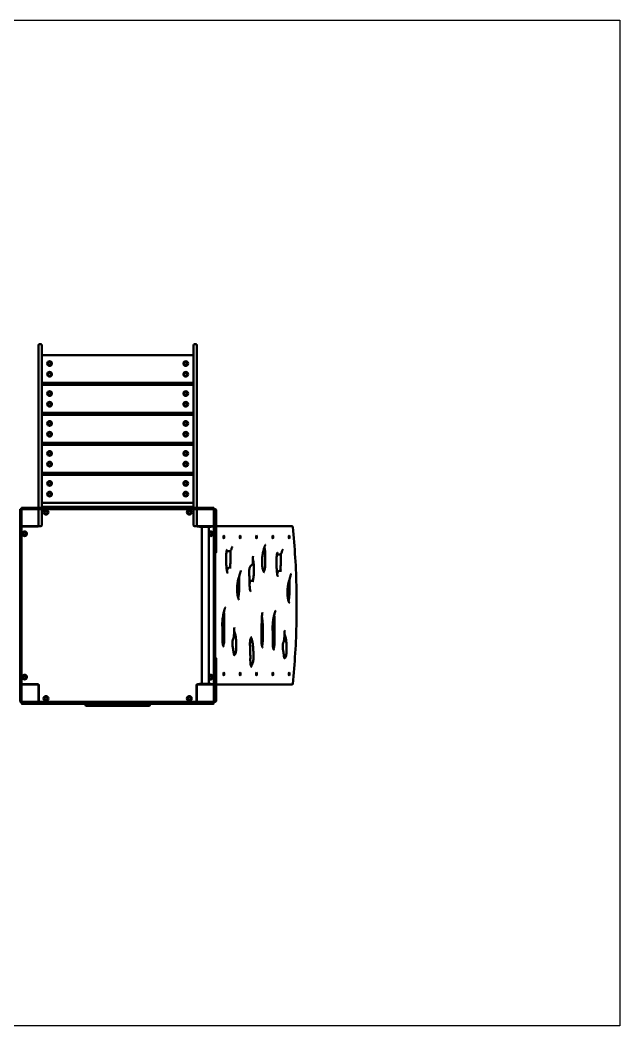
# Model space of a CAD drawing. Header units: millimetres. Extents: x 2170 to 9270, y 1860 to 6560.
# Drawn here: x 6466 to 9270, y 1860 to 6560 of the extents above; entities that cross this region are included whole.
import ezdxf

# ---------------------------------------------------------------- set-up
doc = ezdxf.new("R2010")
doc.units = ezdxf.units.MM
doc.header["$LTSCALE"] = 20
doc.layers.add('Geometrie náčrtu (ISO)', color=7, linetype='Continuous', lineweight=25)
doc.layers.add('Viditelná (ISO)', color=7, linetype='Continuous', lineweight=50)

# ---------------------------------------------------------------- blocks, each defined once
blk = doc.blocks.new('VVZ-VZ1-006-15')
at = {"layer": 'Geometrie náčrtu (ISO)'}
for p, q in [((0, 0), (7100, 0)), ((7100, 0), (7100, -4700)), ((7100, -4700), (0, -4700))]:
    blk.add_line(p, q, dxfattribs=at)
at = {"layer": 'Viditelná (ISO)'}
for p, q in [((4382.3, -1544), (4382.3, -1519)), ((4382.3, -1544), (4382.3, -2262.2)), ((4393.3, -1515), (4386.3, -1515)), ((4397.3, -1519), (4397.3, -1544)), ((4397.3, -2262.2), (4397.3, -1544)), ((5107.3, -1544), (5107.3, -1519)), ((5107.3, -1544), (5107.3, -2262.2)), ((5118.3, -1515), (5111.3, -1515)), ((5122.3, -1519), (5122.3, -1544)), ((5122.3, -2262.2), (5122.3, -1544)), ((5102.3, -1565), (4402.3, -1565)), ((4402.3, -1695), (5102.3, -1695)), ((5102.3, -1705), (4402.3, -1705)), ((4402.3, -1835), (5102.3, -1835)), ((5102.3, -1845), (4402.3, -1845)), ((4402.3, -1975), (5102.3, -1975)), ((5102.3, -1985), (4402.3, -1985)), ((4402.3, -2115), (5102.3, -2115)), ((5102.3, -2125), (4402.3, -2125)), ((4402.3, -2255), (5102.3, -2255)), ((4298.3, -2285), (4296.3, -2285)), ((4296.3, -2291.4), (4296.3, -2287)), ((4296.3, -2403), (4296.3, -2291.4)), ((4300.3, -2285), (4298.3, -2285)), ((4302.3, -2281), (4302.3, -2283)), ((4302.3, -2287), (4302.3, -2291.4)), ((4302.3, -2291.4), (4302.3, -2403)), ((4304.3, -2279), (4308.8, -2279)), ((4308.8, -2285), (4304.3, -2285)), ((4308.8, -2279), (4420.3, -2279)), ((4420.3, -2285), (4308.8, -2285)), ((4382.3, -2279), (4382.3, -2262.2)), ((4382.3, -2288), (4382.3, -2285)), ((4382.3, -2362), (4382.3, -2288)), ((4397.3, -2262.2), (4397.3, -2279)), ((4397.3, -2285), (4397.3, -2302.3)), ((4397.3, -2355), (4397.3, -2302.3)), ((4403.8, -2275), (4404.8, -2275)), ((5099.8, -2275), (4404.8, -2275)), ((4420.3, -2279), (4430.6, -2279)), ((4430.6, -2285), (4420.3, -2285)), ((4449, -2279), (4430.6, -2279)), ((4430.6, -2285), (4449, -2285)), ((4464.1, -2279), (4449, -2279)), ((4449, -2285), (4464.1, -2285)), ((4464.1, -2279), (4560, -2279)), ((4560, -2285), (4464.1, -2285)), ((4558, -2281), (4558, -2283)), ((4560, -2279), (4566.5, -2279)), ((4566.5, -2285), (4560, -2285)), ((4566.5, -2279), (4676.6, -2279)), ((4676.6, -2285), (4566.5, -2285)), ((4676.6, -2279), (4685.2, -2279)), ((4685.2, -2285), (4676.6, -2285)), ((4689, -2279), (4685.2, -2279)), ((4685.2, -2285), (4689, -2285)), ((4701.6, -2279), (4689, -2279)), ((4689, -2285), (4701.6, -2285)), ((4701.6, -2279), (4803, -2279)), ((4803, -2285), (4701.6, -2285)), ((4815.6, -2279), (4803, -2279)), ((4803, -2285), (4815.6, -2285)), ((4819.4, -2279), (4815.6, -2279)), ((4815.6, -2285), (4819.4, -2285)), ((4819.4, -2279), (4828, -2279)), ((4828, -2285), (4819.4, -2285)), ((4828, -2279), (4938.1, -2279)), ((4938.1, -2285), (4828, -2285)), ((4938.1, -2279), (4944.7, -2279)), ((4944.7, -2285), (4938.1, -2285)), ((4944.7, -2279), (5040.5, -2279)), ((5040.5, -2285), (4944.7, -2285)), ((4946.7, -2281), (4946.7, -2283)), ((5055.6, -2279), (5040.5, -2279)), ((5040.5, -2285), (5055.6, -2285)), ((5074, -2279), (5055.6, -2279)), ((5055.6, -2285), (5074, -2285)), ((5074, -2279), (5084.3, -2279)), ((5084.3, -2285), (5074, -2285)), ((5084.3, -2279), (5195.9, -2279)), ((5195.9, -2285), (5084.3, -2285)), ((5099.8, -2275), (5100.8, -2275)), ((5107.3, -2279), (5107.3, -2262.2)), ((5107.3, -2302.3), (5107.3, -2285)), ((5107.3, -2302.3), (5107.3, -2355)), ((5122.3, -2262.2), (5122.3, -2279)), ((5122.3, -2285), (5122.3, -2288)), ((5122.3, -2288), (5122.3, -2362)), ((5195.9, -2279), (5200.3, -2279)), ((5200.3, -2285), (5195.9, -2285)), ((5202.3, -2283), (5202.3, -2281)), ((5202.3, -2291.4), (5202.3, -2287)), ((5202.3, -2403), (5202.3, -2291.4)), ((5206.3, -2285), (5204.3, -2285)), ((5206.3, -2285), (5208.3, -2285)), ((5208.3, -2287), (5208.3, -2291.4)), ((5208.3, -2291.4), (5208.3, -2403)), ((5212.3, -2289), (5212.3, -2295)), ((5212.3, -2365), (5212.3, -2295)), ((4305.3, -2365), (4302.3, -2365)), ((4305.3, -2365), (4379.3, -2365)), ((4378.3, -2367), (4306.3, -2367)), ((4332.3, -2365), (4332.3, -2367)), ((4342.3, -2367), (4342.3, -2365)), ((4393.3, -2365), (4386.3, -2365)), ((4397.3, -2355), (4397.3, -2361)), ((5107.3, -2361), (5107.3, -2355)), ((5118.3, -2365), (5111.3, -2365)), ((5125.3, -2365), (5199.3, -2365)), ((5134.8, -2367), (5126.3, -2367)), ((5134.8, -2365), (5134.8, -2368)), ((5189.8, -2368), (5134.8, -2368)), ((5145.5, -3102), (5145.5, -2368)), ((5179.2, -3102), (5179.2, -2368)), ((5189.8, -2365), (5189.8, -2368)), ((5198.3, -2367), (5189.8, -2367)), ((5199.3, -2365), (5202.3, -2365)), ((5212.3, -2365), (5212.3, -2376.6)), ((5214.1, -2365), (5212.3, -2365)), ((5212.3, -2376.6), (5212.3, -2486.6)), ((5566.9, -2365), (5214.1, -2365)), ((4296.3, -2413.3), (4296.3, -2403)), ((4296.3, -2413.3), (4296.3, -2431.7)), ((4296.3, -2431.7), (4296.3, -2446.8)), ((4302.3, -2403), (4302.3, -2413.3)), ((4302.3, -2431.7), (4302.3, -2413.3)), ((4302.3, -2446.8), (4302.3, -2431.7)), ((5202.3, -2413.3), (5202.3, -2403)), ((5202.3, -2413.3), (5202.3, -2431.7)), ((5202.3, -2431.7), (5202.3, -2446.8)), ((5208.3, -2403), (5208.3, -2413.3)), ((5208.3, -2431.7), (5208.3, -2413.3)), ((5208.3, -2446.8), (5208.3, -2431.7)), ((4296.3, -2542.7), (4296.3, -2446.8)), ((4302.3, -2446.8), (4302.3, -2542.7)), ((5202.3, -2542.7), (5202.3, -2446.8)), ((5208.3, -2446.8), (5208.3, -2542.7)), ((5273.8, -2482.4), (5267, -2482.4)), ((5509, -2497), (5502.2, -2497)), ((4296.3, -2549.2), (4296.3, -2542.7)), ((4296.3, -2659.3), (4296.3, -2549.2)), ((4298.3, -2540.7), (4300.3, -2540.7)), ((4302.3, -2542.7), (4302.3, -2549.2)), ((4302.3, -2549.2), (4302.3, -2659.3)), ((5202.3, -2549.2), (5202.3, -2542.7)), ((5202.3, -2659.3), (5202.3, -2549.2)), ((5204.3, -2540.7), (5206.3, -2540.7)), ((5208.3, -2542.7), (5208.3, -2549.2)), ((5208.3, -2549.2), (5208.3, -2659.3)), ((5282.2, -2558.3), (5275.5, -2558.3)), ((5517.4, -2572.9), (5510.6, -2572.9)), ((5383.8, -2620.6), (5377, -2620.6)), ((4296.3, -2667.9), (4296.3, -2659.3)), ((4296.3, -2667.9), (4296.3, -2671.7)), ((4296.3, -2671.7), (4296.3, -2684.3)), ((4302.3, -2659.3), (4302.3, -2667.9)), ((4302.3, -2671.7), (4302.3, -2667.9)), ((4302.3, -2684.3), (4302.3, -2671.7)), ((5202.3, -2667.9), (5202.3, -2659.3)), ((5202.3, -2667.9), (5202.3, -2671.7)), ((5202.3, -2671.7), (5202.3, -2684.3)), ((5208.3, -2659.3), (5208.3, -2667.9)), ((5208.3, -2671.7), (5208.3, -2667.9)), ((5208.3, -2684.3), (5208.3, -2671.7)), ((4296.3, -2785.7), (4296.3, -2684.3)), ((4302.3, -2684.3), (4302.3, -2785.7)), ((5202.3, -2785.7), (5202.3, -2684.3)), ((5208.3, -2684.3), (5208.3, -2785.7)), ((4296.3, -2785.7), (4296.3, -2798.3)), ((4296.3, -2798.3), (4296.3, -2802.1)), ((4296.3, -2810.7), (4296.3, -2802.1)), ((4296.3, -2920.8), (4296.3, -2810.7)), ((4302.3, -2798.3), (4302.3, -2785.7)), ((4302.3, -2802.1), (4302.3, -2798.3)), ((4302.3, -2802.1), (4302.3, -2810.7)), ((4302.3, -2810.7), (4302.3, -2920.8)), ((5202.3, -2785.7), (5202.3, -2798.3)), ((5202.3, -2798.3), (5202.3, -2802.1)), ((5202.3, -2810.7), (5202.3, -2802.1)), ((5202.3, -2920.8), (5202.3, -2810.7)), ((5208.3, -2798.3), (5208.3, -2785.7)), ((5208.3, -2802.1), (5208.3, -2798.3)), ((5208.3, -2802.1), (5208.3, -2810.7)), ((5208.3, -2810.7), (5208.3, -2920.8)), ((4296.3, -2927.3), (4296.3, -2920.8)), ((4296.3, -3023.2), (4296.3, -2927.3)), ((4298.3, -2929.3), (4300.3, -2929.3)), ((4302.3, -2920.8), (4302.3, -2927.3)), ((4302.3, -2927.3), (4302.3, -3023.2)), ((5202.3, -2927.3), (5202.3, -2920.8)), ((5202.3, -3023.2), (5202.3, -2927.3)), ((5204.3, -2929.3), (5206.3, -2929.3)), ((5208.3, -2920.8), (5208.3, -2927.3)), ((5208.3, -2927.3), (5208.3, -3023.2)), ((5212.3, -2983.4), (5212.3, -3093.4)), ((4296.3, -3023.2), (4296.3, -3038.3)), ((4296.3, -3038.3), (4296.3, -3056.7)), ((4302.3, -3038.3), (4302.3, -3023.2)), ((4302.3, -3056.7), (4302.3, -3038.3)), ((5202.3, -3023.2), (5202.3, -3038.3)), ((5202.3, -3038.3), (5202.3, -3056.7)), ((5208.3, -3038.3), (5208.3, -3023.2)), ((5208.3, -3056.7), (5208.3, -3038.3)), ((4296.3, -3067), (4296.3, -3056.7)), ((4296.3, -3178.6), (4296.3, -3067)), ((4302.3, -3056.7), (4302.3, -3067)), ((4302.3, -3067), (4302.3, -3178.6)), ((5202.3, -3067), (5202.3, -3056.7)), ((5202.3, -3178.6), (5202.3, -3067)), ((5208.3, -3056.7), (5208.3, -3067)), ((5208.3, -3067), (5208.3, -3178.6)), ((5212.3, -3093.4), (5212.3, -3105)), ((4305.3, -3105), (4302.3, -3105)), ((4379.3, -3105), (4305.3, -3105)), ((4306.3, -3103), (4378.3, -3103)), ((4332.3, -3103), (4332.3, -3105)), ((4342.3, -3105), (4342.3, -3103)), ((4382.3, -3182), (4382.3, -3108)), ((4384.3, -3145), (4382.3, -3145)), ((4384.3, -3109), (4384.3, -3181)), ((5120.3, -3181), (5120.3, -3109)), ((5122.3, -3145), (5120.3, -3145)), ((5122.3, -3108), (5122.3, -3182)), ((5199.3, -3105), (5125.3, -3105)), ((5126.3, -3103), (5134.8, -3103)), ((5134.8, -3102), (5189.8, -3102)), ((5134.8, -3105), (5134.8, -3102)), ((5189.8, -3105), (5189.8, -3102)), ((5189.8, -3103), (5198.3, -3103)), ((5199.3, -3105), (5202.3, -3105)), ((5212.3, -3175), (5212.3, -3105)), ((5212.3, -3105), (5214.1, -3105)), ((5214.1, -3105), (5566.9, -3105)), ((4296.3, -3183), (4296.3, -3178.6)), ((4296.3, -3185), (4298.3, -3185)), ((4298.3, -3185), (4300.3, -3185)), ((4302.3, -3178.6), (4302.3, -3183)), ((4302.3, -3187), (4302.3, -3189)), ((4302.3, -3189), (4302.3, -3191)), ((4304.3, -3185), (4308.8, -3185)), ((4308.8, -3191), (4304.3, -3191)), ((4309.6, -3195), (4306.3, -3195)), ((4308.8, -3185), (4420.3, -3185)), ((4420.3, -3191), (4308.8, -3191)), ((4421, -3195), (4309.6, -3195)), ((4382.3, -3155), (4384.3, -3155)), ((4382.3, -3182), (4382.3, -3185)), ((4420.3, -3185), (4430.6, -3185)), ((4430.6, -3191), (4420.3, -3191)), ((4428.7, -3195), (4421, -3195)), ((4428.7, -3195), (4448.1, -3195)), ((4449, -3185), (4430.6, -3185)), ((4430.6, -3191), (4449, -3191)), ((4448.1, -3195), (4465.7, -3195)), ((4464.1, -3185), (4449, -3185)), ((4449, -3191), (4464.1, -3191)), ((4464.1, -3185), (4560, -3185)), ((4560, -3191), (4464.1, -3191)), ((4562, -3195), (4465.7, -3195)), ((4558, -3187), (4558, -3189)), ((4560, -3185), (4566.5, -3185)), ((4566.5, -3191), (4560, -3191)), ((4566.9, -3195), (4562, -3195)), ((4566.5, -3185), (4676.6, -3185)), ((4676.6, -3191), (4566.5, -3191)), ((4676.8, -3195), (4566.9, -3195)), ((4602.3, -3195), (4602.3, -3201)), ((4676.6, -3185), (4685.2, -3185)), ((4685.2, -3191), (4676.6, -3191)), ((4683.2, -3195), (4676.8, -3195)), ((4683.2, -3195), (4687.2, -3195)), ((4689, -3185), (4685.2, -3185)), ((4685.2, -3191), (4689, -3191)), ((4687.2, -3195), (4701.9, -3195)), ((4701.6, -3185), (4689, -3185)), ((4689, -3191), (4701.6, -3191)), ((4701.6, -3185), (4803, -3185)), ((4803, -3191), (4701.6, -3191)), ((4802.7, -3195), (4701.9, -3195)), ((4802.7, -3195), (4817.4, -3195)), ((4815.6, -3185), (4803, -3185)), ((4803, -3191), (4815.6, -3191)), ((4819.4, -3185), (4815.6, -3185)), ((4815.6, -3191), (4819.4, -3191)), ((4817.4, -3195), (4821.4, -3195)), ((4819.4, -3185), (4828, -3185)), ((4828, -3191), (4819.4, -3191)), ((4827.8, -3195), (4821.4, -3195)), ((4937.8, -3195), (4827.8, -3195)), ((4828, -3185), (4938.1, -3185)), ((4938.1, -3191), (4828, -3191)), ((4902.3, -3195), (4902.3, -3201)), ((4942.7, -3195), (4937.8, -3195)), ((4938.1, -3185), (4944.7, -3185)), ((4944.7, -3191), (4938.1, -3191)), ((5038.9, -3195), (4942.7, -3195)), ((4944.7, -3185), (5040.5, -3185)), ((5040.5, -3191), (4944.7, -3191)), ((4946.7, -3187), (4946.7, -3189)), ((5038.9, -3195), (5056.6, -3195)), ((5055.6, -3185), (5040.5, -3185)), ((5040.5, -3191), (5055.6, -3191)), ((5074, -3185), (5055.6, -3185)), ((5055.6, -3191), (5074, -3191)), ((5056.6, -3195), (5075.9, -3195)), ((5074, -3185), (5084.3, -3185)), ((5084.3, -3191), (5074, -3191)), ((5083.6, -3195), (5075.9, -3195)), ((5195, -3195), (5083.6, -3195)), ((5084.3, -3185), (5195.9, -3185)), ((5195.9, -3191), (5084.3, -3191)), ((5120.3, -3155), (5122.3, -3155)), ((5122.3, -3182), (5122.3, -3185)), ((5198.3, -3195), (5195, -3195)), ((5195.9, -3185), (5200.3, -3185)), ((5200.3, -3191), (5195.9, -3191)), ((5202.3, -3183), (5202.3, -3178.6)), ((5202.3, -3189), (5202.3, -3187)), ((5202.3, -3191), (5202.3, -3189)), ((5204.3, -3185), (5206.3, -3185)), ((5208.3, -3185), (5206.3, -3185)), ((5208.3, -3178.6), (5208.3, -3183)), ((5212.3, -3175), (5212.3, -3181)), ((4607.3, -3205), (4606.3, -3205)), ((4607.3, -3205), (4897.3, -3205)), ((4898.3, -3205), (4897.3, -3205))]:
    blk.add_line(p, q, dxfattribs=at)
for centre, radius in [((4434.3, -1605), 11), ((4434.3, -1605), 7), ((5070.3, -1605), 11), ((5070.3, -1605), 7), ((4434.3, -1655), 11), ((5070.3, -1655), 11), ((4434.3, -1655), 7), ((5070.3, -1655), 7), ((4434.3, -1745), 11), ((4434.3, -1745), 7), ((5070.3, -1745), 11), ((5070.3, -1745), 7), ((4434.3, -1795), 11), ((5070.3, -1795), 11), ((4434.3, -1795), 7), ((5070.3, -1795), 7), ((4434.3, -1885), 11), ((4434.3, -1885), 7), ((5070.3, -1885), 11), ((5070.3, -1885), 7), ((4434.3, -1935), 11), ((5070.3, -1935), 11), ((4434.3, -1935), 7), ((5070.3, -1935), 7), ((4434.3, -2025), 11), ((4434.3, -2025), 7), ((5070.3, -2025), 11), ((5070.3, -2025), 7), ((4434.3, -2075), 11), ((5070.3, -2075), 11), ((5070.3, -2075), 7), ((4434.3, -2075), 7), ((4434.3, -2165), 11), ((4434.3, -2165), 7), ((5070.3, -2165), 11), ((5070.3, -2165), 7), ((4434.3, -2215), 11), ((4434.3, -2215), 7), ((5070.3, -2215), 11), ((5070.3, -2215), 7), ((4417.3, -2300), 11), ((4417.3, -2300), 7), ((4417.3, -2300), 6.45), ((5087.3, -2300), 11), ((5087.3, -2300), 7), ((5087.3, -2300), 6.45), ((4317.3, -2400), 11), ((4317.3, -2400), 7), ((4317.3, -2400), 6.45), ((5187.3, -2400), 7), ((5187.3, -2400), 6.45), ((4317.3, -3070), 11), ((4317.3, -3070), 7), ((4317.3, -3070), 6.45), ((5187.3, -3070), 7), ((5187.3, -3070), 6.45), ((4417.3, -3170), 11), ((4417.3, -3170), 7), ((4417.3, -3170), 6.45), ((5087.3, -3170), 11), ((5087.3, -3170), 7), ((5087.3, -3170), 6.45)]:
    blk.add_circle(centre, radius, dxfattribs=at)
for centre, radius, start, end in [((4386.3, -1519), 4, 90, 180), ((4393.3, -1519), 4, 0, 90), ((5111.3, -1519), 4, 90, 180), ((5118.3, -1519), 4, 0, 90), ((4402.3, -1570), 5, 90, 180), ((5102.3, -1570), 5, 0, 90), ((4402.3, -1690), 5, 180, 270), ((5102.3, -1690), 5, 270, 0), ((4402.3, -1710), 5, 90, 180), ((5102.3, -1710), 5, 0, 90), ((4402.3, -1830), 5, 180, 270), ((5102.3, -1830), 5, 270, 0), ((4402.3, -1850), 5, 90, 180), ((5102.3, -1850), 5, 0, 90), ((4402.3, -1970), 5, 180, 270), ((5102.3, -1970), 5, 270, 0), ((4402.3, -1990), 5, 90, 180), ((5102.3, -1990), 5, 0, 90), ((4402.3, -2110), 5, 180, 270), ((5102.3, -2110), 5, 270, 0), ((4402.3, -2130), 5, 90, 180), ((5102.3, -2130), 5, 0, 90), ((4402.3, -2250), 5, 180, 270), ((5102.3, -2250), 5, 270, 0), ((4298.3, -2287), 2, 90, 180), ((4300.3, -2287), 2, 0, 90), ((4304.3, -2281), 2, 90, 180), ((4304.3, -2283), 2, 180, 270), ((4305.3, -2288), 3, 90, 180), ((4379.3, -2288), 3, 0, 90), ((4403.8, -2279), 4, 90, 180), ((4560, -2281), 2, 90, 180), ((4560, -2283), 2, 180, 270), ((4944.7, -2281), 2, 0, 90), ((4944.7, -2283), 2, 270, 0), ((5100.8, -2279), 4, 0, 90), ((5125.3, -2288), 3, 90, 180), ((5199.3, -2288), 3, 0, 90), ((5200.3, -2281), 2, 0, 90), ((5200.3, -2283), 2, 270, 0), ((5204.3, -2287), 2, 90, 180), ((5206.3, -2287), 2, 0, 90), ((5208.3, -2289), 4, 0, 90), ((4305.3, -2362), 3, 180, 270), ((4306.3, -2371), 4, 90, 180), ((4378.3, -2361), 6, 270, 331.045), ((4379.3, -2362), 3, 270, 0), ((4386.3, -2361), 4, 180, 270), ((4393.3, -2361), 4, 270, 0), ((5111.3, -2361), 4, 180, 270), ((5118.3, -2361), 4, 270, 0), ((5126.3, -2361), 6, 208.955, 270), ((5125.3, -2362), 3, 180, 270), ((5126.3, -2369), 4, 90, 136.5675), ((5187.3, -2400), 11, 222.1911, 137.8089), ((5198.3, -2371), 4, 0, 90), ((5199.3, -2362), 3, 270, 0), ((5566.9, -2369), 4, 5.8389, 90), ((5208.3, -2486.6), 4, 270, 0), ((4298.3, -2542.7), 2, 90, 180), ((4300.3, -2542.7), 2, 0, 90), ((5204.3, -2542.7), 2, 90, 180), ((5206.3, -2542.7), 2, 0, 90), ((4298.3, -2927.3), 2, 180, 270), ((4300.3, -2927.3), 2, 270, 0), ((5204.3, -2927.3), 2, 180, 270), ((5206.3, -2927.3), 2, 270, 0), ((5208.3, -2983.4), 4, 0, 90), ((4306.3, -3099), 4, 180, 270), ((5187.3, -3070), 11, 222.1911, 137.8089), ((5198.3, -3099), 4, 270, 0), ((5566.9, -3101), 4, 270, 354.1611), ((4305.3, -3108), 3, 90, 180), ((4378.3, -3109), 6, 0, 90), ((4379.3, -3108), 3, 0, 90), ((5126.3, -3109), 6, 90, 180), ((5125.3, -3108), 3, 90, 180), ((5126.3, -3101), 4, 223.4325, 270), ((5199.3, -3108), 3, 0, 90), ((4298.3, -3183), 2, 180, 270), ((4300.3, -3183), 2, 270, 0), ((4305.3, -3182), 3, 180, 270), ((4304.3, -3187), 2, 90, 180), ((4304.3, -3189), 2, 180, 270), ((4306.3, -3191), 4, 180, 270), ((4379.3, -3182), 3, 270, 0), ((4388.3, -3181), 4, 180, 270), ((4560, -3187), 2, 90, 180), ((4560, -3189), 2, 180, 270), ((4562, -3191), 4, 180, 270), ((4942.7, -3191), 4, 270, 0), ((4944.7, -3187), 2, 0, 90), ((4944.7, -3189), 2, 270, 0), ((5116.3, -3181), 4, 270, 0), ((5125.3, -3182), 3, 180, 270), ((5198.3, -3191), 4, 270, 0), ((5199.3, -3182), 3, 270, 0), ((5200.3, -3187), 2, 0, 90), ((5200.3, -3189), 2, 270, 0), ((5204.3, -3183), 2, 180, 270), ((5206.3, -3183), 2, 270, 0), ((5208.3, -3181), 4, 270, 0), ((4606.3, -3201), 4, 180, 270), ((4898.3, -3201), 4, 270, 0)]:
    blk.add_arc(centre, radius, start, end, dxfattribs=at)
for centre in [(5248.5, -2415), (5324.9, -2415), (5401.2, -2415), (5477.6, -2415), (5553.9, -2415), (5248.5, -3055), (5324.9, -3055), (5401.2, -3055), (5477.6, -3055), (5553.9, -3055)]:
    blk.add_ellipse(centre, major_axis=(0, 7), ratio=0.258819, dxfattribs=at)
for points, knots in [([(5570.9, -3101.4), (5575.6, -3054.9), (5579.5, -3007), (5585.3, -2909.4), (5587.2, -2859.8), (5589.2, -2760.1), (5589.2, -2709.9), (5587.2, -2610.2), (5585.3, -2560.6), (5579.5, -2463), (5575.6, -2415.1), (5570.9, -2368.6)], [1.1945092, 1.1945092, 1.1945092, 1.1945092, 1.3450241, 1.3450241, 1.4955389, 1.4955389, 1.6460537, 1.6460537, 1.7965686, 1.7965686, 1.9470834, 1.9470834, 1.9470834, 1.9470834]), ([(5266, -2584.9), (5266, -2584.9), (5265.9, -2584.8), (5265.6, -2584.3), (5265.4, -2583.9), (5264.8, -2582.5), (5264.5, -2581.4), (5263.7, -2578.4), (5263.3, -2576.3), (5262.6, -2572.1), (5262.3, -2570.1), (5261.7, -2565.1), (5261.3, -2562), (5260.7, -2554.2), (5260.4, -2549.5), (5259.9, -2539.9), (5259.7, -2535), (5259.5, -2525.3), (5259.4, -2520.4), (5259.5, -2510.6), (5259.5, -2505.8), (5259.8, -2498.8), (5259.9, -2496.6), (5260.3, -2491.3), (5260.6, -2488.2), (5261.1, -2483.6), (5261.4, -2482), (5261.8, -2479.6), (5262, -2478.6), (5262.6, -2476.5), (5262.9, -2475.4), (5263.5, -2474.3), (5263.7, -2474), (5263.7, -2474), (5263.7, -2474), (5263.7, -2474)], [-0.3020287, -0.3020287, -0.3020287, -0.3020287, -0.2957204, -0.2957204, -0.2866488, -0.2866488, -0.2740811, -0.2740811, -0.2554104, -0.2554104, -0.2398015, -0.2398015, -0.2174396, -0.2174396, -0.1847488, -0.1847488, -0.152058, -0.152058, -0.1193672, -0.1193672, -0.0866764, -0.0866764, -0.0718638, -0.0718638, -0.0496539, -0.0496539, -0.036944, -0.036944, -0.0281188, -0.0281188, -0.0143552, -0.0143552, -0.0046743, -0.0046743, -0.0034118, -0.0034118, -0.0034118, -0.0034118]), ([(5267, -2482.4), (5265.6, -2482.4), (5264.4, -2482), (5262.7, -2481.1), (5262.2, -2480.8), (5261.7, -2480.4)], [70.31694, 70.31694, 70.31694, 70.31694, 70.939779, 70.939779, 71.320209, 71.320209, 71.320209, 71.320209]), ([(5273.8, -2482.4), (5275.2, -2482.4), (5276.7, -2481.9), (5279.2, -2480.2), (5280.3, -2479), (5282.3, -2475.9), (5283.2, -2473.9), (5284.8, -2469.7), (5285.6, -2467.5), (5286.7, -2464.3), (5287.1, -2463.3), (5287.8, -2461.5), (5288.2, -2460.6), (5288.5, -2460.1), (5288.6, -2460), (5288.6, -2460), (5288.6, -2460), (5288.6, -2460)], [-0.8905427, -0.8905427, -0.8905427, -0.8905427, -0.8747919, -0.8747919, -0.8554713, -0.8554713, -0.8312744, -0.8312744, -0.8070776, -0.8070776, -0.7949791, -0.7949791, -0.7828807, -0.7828807, -0.7795773, -0.7795773, -0.7785869, -0.7785869, -0.7785869, -0.7785869]), ([(5276.3, -2558.3), (5276.4, -2558), (5276.5, -2557.7), (5276.9, -2556.6), (5277.1, -2555.8), (5277.5, -2553.6), (5277.8, -2552.2), (5278.3, -2548.1), (5278.6, -2545.2), (5279, -2539), (5279.2, -2535.6), (5279.5, -2528), (5279.6, -2523.9), (5279.8, -2511.4), (5279.9, -2503), (5279.7, -2490.4), (5279.7, -2486.2), (5279.5, -2481.3), (5279.5, -2480.6), (5279.5, -2479.8)], [55.532334, 55.532334, 55.532334, 55.532334, 55.785622, 55.785622, 56.121934, 56.121934, 56.592417, 56.592417, 57.396931, 57.396931, 58.315716, 58.315716, 59.423112, 59.423112, 61.637905, 61.637905, 62.745301, 62.745301, 62.949974, 62.949974, 62.949974, 62.949974]), ([(5438.3, -2580.5), (5438.1, -2580.5), (5437.9, -2580.5), (5437.2, -2580.1), (5436.6, -2579.6), (5435.4, -2578), (5434.8, -2577.2), (5433.8, -2575.2), (5433.2, -2574), (5432.2, -2571.2), (5431.7, -2569.6), (5430.7, -2566.2), (5430.3, -2564.3), (5429.4, -2560.3), (5429.1, -2558.1), (5428.4, -2553.6), (5428.1, -2551.3), (5427.6, -2546.4), (5427.5, -2543.9), (5427.2, -2538.8), (5427.1, -2536.3), (5427, -2531.1), (5427.1, -2528.5), (5427.2, -2523.1), (5427.3, -2520.4), (5427.7, -2514.8), (5428, -2511.9), (5428.7, -2505.9), (5429.1, -2502.7), (5430.2, -2495.7), (5430.9, -2492), (5432.7, -2483.2), (5433.9, -2478.3), (5436.4, -2468.9), (5437.8, -2464.4), (5439.6, -2458.9), (5440, -2457.6), (5441.1, -2455), (5441.7, -2453.7), (5442.4, -2452.5), (5442.6, -2452.2), (5442.8, -2452), (5442.9, -2451.9), (5442.9, -2451.9)], [-0.4261691, -0.4261691, -0.4261691, -0.4261691, -0.4004558, -0.4004558, -0.3706949, -0.3706949, -0.3502279, -0.3502279, -0.3303353, -0.3303353, -0.3103918, -0.3103918, -0.2903459, -0.2903459, -0.2702653, -0.2702653, -0.2502541, -0.2502541, -0.2303964, -0.2303964, -0.2106263, -0.2106263, -0.1905937, -0.1905937, -0.1695618, -0.1695618, -0.1463523, -0.1463523, -0.1190499, -0.1190499, -0.0840547, -0.0840547, -0.0328742, -0.0328742, 0.0185523, 0.0185523, 0.0359384, 0.0359384, 0.0580014, 0.0580014, 0.0675019, 0.0675019, 0.073578, 0.073578, 0.073578, 0.073578]), ([(5435.2, -2577.8), (5435.7, -2577.1), (5436.3, -2576.3), (5437.5, -2574.1), (5438.1, -2572.8), (5439, -2570.1), (5439.4, -2569), (5440.1, -2565.8), (5440.5, -2563.7), (5441, -2559), (5441.2, -2556.5), (5441.7, -2547.7), (5441.9, -2541.3), (5442.3, -2528.6), (5442.5, -2522.2), (5442.6, -2512.5), (5442.6, -2509.3), (5442.5, -2501.1), (5442.3, -2496.1), (5441.8, -2487.6), (5441.5, -2484.1), (5440.8, -2477.6), (5440.4, -2474.7), (5439.5, -2469.2), (5439, -2466.6), (5438.4, -2463.9), (5438.3, -2463.5), (5438.2, -2463.1)], [61.760591, 61.760591, 61.760591, 61.760591, 62.693696, 62.693696, 63.777746, 63.777746, 64.439349, 64.439349, 65.383158, 65.383158, 66.308017, 66.308017, 68.523923, 68.523923, 70.75726, 70.75726, 71.873929, 71.873929, 73.63513, 73.63513, 74.926837, 74.926837, 76.099324, 76.099324, 77.224484, 77.224484, 77.409849, 77.409849, 77.409849, 77.409849]), ([(5501.2, -2599.5), (5501.2, -2599.5), (5501.1, -2599.4), (5500.8, -2598.9), (5500.6, -2598.5), (5500, -2597.1), (5499.7, -2596.1), (5498.9, -2593.1), (5498.4, -2590.9), (5497.7, -2586.8), (5497.5, -2584.7), (5496.8, -2579.7), (5496.5, -2576.6), (5495.8, -2568.8), (5495.5, -2564.1), (5495, -2554.5), (5494.9, -2549.7), (5494.6, -2539.9), (5494.6, -2535), (5494.6, -2525.3), (5494.7, -2520.4), (5495, -2513.4), (5495.1, -2511.2), (5495.5, -2505.9), (5495.7, -2502.8), (5496.3, -2498.2), (5496.5, -2496.6), (5497, -2494.2), (5497.2, -2493.2), (5497.7, -2491.1), (5498.1, -2490), (5498.7, -2488.9), (5498.8, -2488.7), (5498.9, -2488.6), (5498.9, -2488.6), (5498.9, -2488.6)], [-0.3020287, -0.3020287, -0.3020287, -0.3020287, -0.2957204, -0.2957204, -0.2866488, -0.2866488, -0.2740811, -0.2740811, -0.2554104, -0.2554104, -0.2398015, -0.2398015, -0.2174396, -0.2174396, -0.1847488, -0.1847488, -0.152058, -0.152058, -0.1193672, -0.1193672, -0.0866764, -0.0866764, -0.0718638, -0.0718638, -0.0496539, -0.0496539, -0.036944, -0.036944, -0.0281188, -0.0281188, -0.0143552, -0.0143552, -0.0046743, -0.0046743, -0.0034118, -0.0034118, -0.0034118, -0.0034118]), ([(5509, -2497), (5510.4, -2497), (5511.8, -2496.5), (5514.4, -2494.8), (5515.4, -2493.6), (5517.4, -2490.5), (5518.3, -2488.5), (5520, -2484.3), (5520.8, -2482.1), (5521.9, -2478.9), (5522.3, -2477.9), (5523, -2476.1), (5523.4, -2475.3), (5523.7, -2474.7), (5523.7, -2474.7), (5523.8, -2474.6), (5523.8, -2474.6), (5523.8, -2474.6)], [-0.8905427, -0.8905427, -0.8905427, -0.8905427, -0.8747919, -0.8747919, -0.8554713, -0.8554713, -0.8312744, -0.8312744, -0.8070776, -0.8070776, -0.7949791, -0.7949791, -0.7828807, -0.7828807, -0.7795773, -0.7795773, -0.7785869, -0.7785869, -0.7785869, -0.7785869]), ([(5373.6, -2670.5), (5373.6, -2670.5), (5373.5, -2670.4), (5373.4, -2670.2), (5373.3, -2670), (5373, -2669.3), (5372.8, -2668.7), (5372.2, -2666.7), (5371.9, -2665.2), (5371, -2660.7), (5370.5, -2657.3), (5369.6, -2650.4), (5369.3, -2646.9), (5368.6, -2639.2), (5368.4, -2635), (5368.1, -2627.1), (5368.1, -2623.5), (5368.1, -2616), (5368.3, -2612.1), (5368.3, -2605.7), (5368.3, -2603.3), (5367.9, -2595.9), (5367.6, -2591.1), (5367.2, -2582.9), (5367.1, -2579.5), (5367.2, -2574.8), (5367.3, -2573.3), (5367.5, -2569.7), (5367.8, -2567.5), (5368.4, -2563.7), (5368.8, -2562.1), (5369.7, -2559), (5370.3, -2557.6), (5371.3, -2555.5), (5371.8, -2554.7), (5373.3, -2552.5), (5374.3, -2551.5), (5376.4, -2549.5), (5377.4, -2548.6), (5379.3, -2546.7), (5380.2, -2545.9), (5381.8, -2543.8), (5382.5, -2542.7), (5383.4, -2540.6), (5383.7, -2539.9), (5384.2, -2538.2), (5384.4, -2537), (5384.6, -2534.9), (5384.7, -2533.9), (5384.7, -2531.6), (5384.7, -2530.3), (5384.5, -2525.1), (5384.2, -2521.5), (5384.1, -2516.5), (5384.1, -2515.2), (5384.2, -2512.3), (5384.3, -2510.9), (5384.6, -2508.7), (5384.8, -2507.8), (5385.1, -2506.5), (5385.2, -2506), (5385.6, -2505.2), (5385.7, -2505), (5385.8, -2504.8), (5385.8, -2504.8), (5385.8, -2504.8)], [-0.1585818, -0.1585818, -0.1585818, -0.1585818, -0.1560086, -0.1560086, -0.1514921, -0.1514921, -0.1443406, -0.1443406, -0.1320218, -0.1320218, -0.1086649, -0.1086649, -0.0864081, -0.0864081, -0.0606827, -0.0606827, -0.0390419, -0.0390419, -0.0159795, -0.0159795, -0.0024235, -0.0024235, 0.0271811, 0.0271811, 0.0473935, 0.0473935, 0.0562389, 0.0562389, 0.0708626, 0.0708626, 0.0845748, 0.0845748, 0.1017113, 0.1017113, 0.1166327, 0.1166327, 0.1456786, 0.1456786, 0.1691391, 0.1691391, 0.1862192, 0.1862192, 0.1995693, 0.1995693, 0.2048285, 0.2048285, 0.2112065, 0.2112065, 0.2159836, 0.2159836, 0.2235606, 0.2235606, 0.2458439, 0.2458439, 0.2542058, 0.2542058, 0.2638492, 0.2638492, 0.2706928, 0.2706928, 0.2771207, 0.2771207, 0.2838651, 0.2838651, 0.2872572, 0.2872572, 0.2872572, 0.2872572]), ([(5382.5, -2620.6), (5382.5, -2620.6), (5382.5, -2620.6), (5383, -2619.6), (5383.5, -2618.3), (5384.8, -2614.5), (5385.4, -2611.9), (5386.4, -2606.9), (5386.8, -2604.7), (5387.6, -2599.7), (5387.9, -2596.9), (5388.6, -2590.6), (5388.8, -2587.1), (5389.3, -2579.8), (5389.4, -2575.9), (5389.6, -2568.2), (5389.6, -2564.3), (5389.4, -2556.8), (5389.2, -2553.1), (5388.7, -2546.2), (5388.4, -2542.9), (5387.7, -2536.7), (5387.3, -2533.8), (5386.4, -2528.4), (5385.9, -2525.8), (5385, -2521.7), (5384.6, -2520.1), (5384.1, -2518.6)], [41.001941, 41.001941, 41.001941, 41.001941, 41.011998, 41.011998, 41.537848, 41.537848, 42.245315, 42.245315, 42.744232, 42.744232, 43.338437, 43.338437, 44.017937, 44.017937, 44.745943, 44.745943, 45.473201, 45.473201, 46.166181, 46.166181, 46.817602, 46.817602, 47.438876, 47.438876, 48.050054, 48.050054, 48.484911, 48.484911, 48.484911, 48.484911]), ([(5502.2, -2497), (5500.8, -2497), (5499.5, -2496.6), (5497.9, -2495.7), (5497.3, -2495.4), (5496.8, -2495)], [70.31694, 70.31694, 70.31694, 70.31694, 70.939779, 70.939779, 71.320209, 71.320209, 71.320209, 71.320209]), ([(5511.4, -2572.9), (5511.6, -2572.7), (5511.7, -2572.3), (5512.1, -2571.2), (5512.3, -2570.4), (5512.7, -2568.3), (5512.9, -2566.8), (5513.5, -2562.7), (5513.7, -2559.8), (5514.2, -2553.6), (5514.3, -2550.2), (5514.6, -2542.7), (5514.8, -2538.5), (5515, -2526), (5515, -2517.6), (5514.9, -2505), (5514.8, -2500.9), (5514.7, -2495.9), (5514.7, -2495.2), (5514.6, -2494.4)], [55.532334, 55.532334, 55.532334, 55.532334, 55.785622, 55.785622, 56.121934, 56.121934, 56.592417, 56.592417, 57.396931, 57.396931, 58.315716, 58.315716, 59.423112, 59.423112, 61.637905, 61.637905, 62.745301, 62.745301, 62.949974, 62.949974, 62.949974, 62.949974]), ([(5262.7, -2572.9), (5263.5, -2571.2), (5264.2, -2569.4), (5265.6, -2566.5), (5266.3, -2565.3), (5267.6, -2563), (5268.4, -2561.9), (5270.1, -2560.2), (5271.1, -2559.4), (5273.4, -2558.4), (5274.6, -2558.3), (5275.5, -2558.3)], [50.704274, 50.704274, 50.704274, 50.704274, 51.58664, 51.58664, 52.23429, 52.23429, 52.88194, 52.88194, 53.445716, 53.445716, 54.009492, 54.009492, 54.009492, 54.009492]), ([(5283.5, -2558.3), (5283.5, -2558.3), (5283.4, -2558.3), (5283.3, -2558.3), (5283.3, -2558.3), (5283.1, -2558.3), (5283, -2558.3), (5282.8, -2558.3), (5282.7, -2558.3), (5282.5, -2558.3), (5282.4, -2558.3), (5282.2, -2558.3)], [-0.48992482, -0.48992482, -0.48992482, -0.48992482, -0.48769295, -0.48769295, -0.48546108, -0.48546108, -0.48322921, -0.48322921, -0.48099734, -0.48099734, -0.47876546, -0.47876546, -0.47876546, -0.47876546]), ([(5320.1, -2709), (5320.1, -2709), (5320.1, -2709), (5320.1, -2709), (5319.7, -2708.7), (5318.9, -2707.4), (5318.2, -2706.2), (5317.2, -2703.7), (5316.7, -2702.4), (5315.7, -2699.3), (5315.2, -2697.5), (5314.2, -2693.3), (5313.7, -2690.8), (5312.8, -2685.6), (5312.3, -2682.8), (5311.6, -2677.1), (5311.4, -2674.2), (5311, -2668.6), (5310.8, -2665.9), (5310.7, -2660.7), (5310.6, -2658.2), (5310.7, -2653.3), (5310.8, -2650.9), (5311, -2646.2), (5311.2, -2643.8), (5311.7, -2639), (5312, -2636.5), (5312.7, -2631.3), (5313.2, -2628.5), (5314.4, -2622.2), (5315.2, -2618.7), (5318.4, -2605.5), (5321.1, -2596.1), (5324.2, -2584.9), (5324.7, -2583), (5325.6, -2579.9), (5326.1, -2578.7), (5327.1, -2575.8), (5327.7, -2574.3), (5328.4, -2573), (5328.6, -2572.7), (5328.8, -2572.5), (5328.8, -2572.4), (5328.8, -2572.4)], [-0.3714421, -0.3714421, -0.3714421, -0.3714421, -0.3690924, -0.3690924, -0.3515323, -0.3515323, -0.3269986, -0.3269986, -0.308567, -0.308567, -0.2862959, -0.2862959, -0.2609661, -0.2609661, -0.2347319, -0.2347319, -0.2100982, -0.2100982, -0.1879942, -0.1879942, -0.167794, -0.167794, -0.1483923, -0.1483923, -0.1285578, -0.1285578, -0.106734, -0.106734, -0.0803107, -0.0803107, -0.0429716, -0.0429716, 0.0652144, 0.0652144, 0.0874376, 0.0874376, 0.1041051, 0.1041051, 0.1278579, 0.1278579, 0.1366565, 0.1366565, 0.1414483, 0.1414483, 0.1414483, 0.1414483]), ([(5497.9, -2587.5), (5498.6, -2585.8), (5499.4, -2584), (5500.8, -2581.1), (5501.4, -2579.9), (5502.8, -2577.6), (5503.5, -2576.6), (5505.3, -2574.8), (5506.3, -2574), (5508.6, -2573.1), (5509.8, -2572.9), (5510.6, -2572.9)], [50.704274, 50.704274, 50.704274, 50.704274, 51.58664, 51.58664, 52.23429, 52.23429, 52.88194, 52.88194, 53.445716, 53.445716, 54.009492, 54.009492, 54.009492, 54.009492]), ([(5518.7, -2573), (5518.7, -2573), (5518.6, -2573), (5518.5, -2573), (5518.4, -2573), (5518.3, -2572.9), (5518.2, -2572.9), (5518, -2572.9), (5517.9, -2572.9), (5517.7, -2572.9), (5517.5, -2572.9), (5517.4, -2572.9)], [-0.48992482, -0.48992482, -0.48992482, -0.48992482, -0.48769295, -0.48769295, -0.48546108, -0.48546108, -0.48322921, -0.48322921, -0.48099734, -0.48099734, -0.47876546, -0.47876546, -0.47876546, -0.47876546]), ([(5315.8, -2699.5), (5315.8, -2699.3), (5315.9, -2699.1), (5316.3, -2697.1), (5316.7, -2695.2), (5317.6, -2690.7), (5318, -2688), (5318.7, -2682.1), (5319.1, -2678.8), (5319.7, -2671.8), (5319.9, -2668.3), (5320.2, -2661.4), (5320.2, -2658.2), (5320.2, -2646.4), (5320, -2637.7), (5320.2, -2623.2), (5320.3, -2617.5), (5320.5, -2607.1), (5320.5, -2602.6), (5320.5, -2598)], [41.839266, 41.839266, 41.839266, 41.839266, 41.90671, 41.90671, 42.529137, 42.529137, 43.290073, 43.290073, 44.182911, 44.182911, 45.102326, 45.102326, 45.903678, 45.903678, 48.009946, 48.009946, 49.432395, 49.432395, 50.550145, 50.550145, 50.550145, 50.550145]), ([(5368.5, -2637.1), (5368.7, -2636.3), (5368.8, -2635.5), (5369.3, -2632.6), (5369.7, -2630.6), (5370.5, -2627.3), (5370.9, -2625.9), (5371.8, -2623.8), (5372.3, -2623), (5373.7, -2621.6), (5374.6, -2621.1), (5376.1, -2620.7), (5376.6, -2620.6), (5377, -2620.6)], [37.411469, 37.411469, 37.411469, 37.411469, 37.587429, 37.587429, 38.030806, 38.030806, 38.356614, 38.356614, 38.561744, 38.561744, 38.737597, 38.737597, 38.84152, 38.84152, 38.84152, 38.84152]), ([(5388.5, -2622), (5388.5, -2622), (5388.5, -2622), (5388.4, -2622), (5388.3, -2622), (5387.9, -2621.8), (5387.7, -2621.7), (5387, -2621.4), (5386.6, -2621.2), (5385.5, -2620.8), (5384.8, -2620.6), (5383.8, -2620.6)], [-0.34012741, -0.34012741, -0.34012741, -0.34012741, -0.33684367, -0.33684367, -0.3297403, -0.3297403, -0.32263692, -0.32263692, -0.31553355, -0.31553355, -0.30843018, -0.30843018, -0.30843018, -0.30843018]), ([(5555.3, -2723.7), (5555.3, -2723.7), (5555.3, -2723.7), (5555.2, -2723.6), (5554.9, -2723.3), (5554, -2722), (5553.4, -2720.8), (5552.3, -2718.3), (5551.9, -2717), (5550.9, -2714), (5550.4, -2712.1), (5549.4, -2707.9), (5548.9, -2705.4), (5547.9, -2700.2), (5547.5, -2697.4), (5546.8, -2691.7), (5546.5, -2688.8), (5546.1, -2683.2), (5546, -2680.5), (5545.8, -2675.3), (5545.8, -2672.8), (5545.9, -2667.9), (5546, -2665.5), (5546.2, -2660.8), (5546.4, -2658.4), (5546.9, -2653.6), (5547.2, -2651.1), (5547.9, -2645.9), (5548.4, -2643.2), (5549.6, -2636.8), (5550.4, -2633.3), (5553.6, -2620.1), (5556.2, -2610.7), (5559.3, -2599.5), (5559.9, -2597.7), (5560.8, -2594.6), (5561.2, -2593.3), (5562.2, -2590.4), (5562.9, -2589), (5563.6, -2587.6), (5563.8, -2587.4), (5563.9, -2587.1), (5564, -2587.1), (5564, -2587.1)], [-0.3714421, -0.3714421, -0.3714421, -0.3714421, -0.3690924, -0.3690924, -0.3515323, -0.3515323, -0.3269986, -0.3269986, -0.308567, -0.308567, -0.2862959, -0.2862959, -0.2609661, -0.2609661, -0.2347319, -0.2347319, -0.2100982, -0.2100982, -0.1879942, -0.1879942, -0.167794, -0.167794, -0.1483923, -0.1483923, -0.1285578, -0.1285578, -0.106734, -0.106734, -0.0803107, -0.0803107, -0.0429716, -0.0429716, 0.0652144, 0.0652144, 0.0874376, 0.0874376, 0.1041051, 0.1041051, 0.1278579, 0.1278579, 0.1366565, 0.1366565, 0.1414483, 0.1414483, 0.1414483, 0.1414483]), ([(5551, -2714.1), (5551, -2713.9), (5551.1, -2713.7), (5551.5, -2711.7), (5551.9, -2709.8), (5552.7, -2705.3), (5553.1, -2702.7), (5553.9, -2696.7), (5554.3, -2693.4), (5554.8, -2686.5), (5555.1, -2682.9), (5555.3, -2676), (5555.4, -2672.8), (5555.4, -2661.1), (5555.2, -2652.3), (5555.4, -2637.9), (5555.5, -2632.1), (5555.7, -2621.7), (5555.7, -2617.2), (5555.7, -2612.7)], [41.839266, 41.839266, 41.839266, 41.839266, 41.90671, 41.90671, 42.529137, 42.529137, 43.290073, 43.290073, 44.182911, 44.182911, 45.102326, 45.102326, 45.903678, 45.903678, 48.009946, 48.009946, 49.432395, 49.432395, 50.550145, 50.550145, 50.550145, 50.550145]), ([(5248.4, -2928), (5248.3, -2928), (5248.2, -2928.1), (5247.5, -2927.5), (5247.2, -2927.1), (5246.5, -2926.1), (5246.2, -2925.5), (5245.3, -2923.6), (5244.8, -2921.9), (5243.8, -2918.1), (5243.5, -2916), (5242.8, -2911.1), (5242.6, -2908.3), (5242.3, -2903.3), (5242.3, -2901.2), (5242.2, -2895.8), (5242.2, -2892.6), (5242.3, -2881.6), (5242.5, -2873.8), (5242.5, -2862.9), (5242.5, -2859.9), (5242.3, -2851.6), (5242.1, -2846.5), (5241.7, -2837.3), (5241.5, -2833.3), (5241.4, -2825.6), (5241.4, -2821.9), (5241.7, -2815), (5241.8, -2811.9), (5242.3, -2805.3), (5242.6, -2801.8), (5243.5, -2794), (5244.1, -2789.7), (5245.6, -2780.2), (5246.6, -2774.9), (5248.3, -2767.3), (5248.9, -2764.6), (5250.1, -2759.8), (5250.7, -2757.7), (5251.8, -2754), (5252.3, -2752.5), (5253.5, -2749), (5254.3, -2747.1), (5255.3, -2745.2), (5255.6, -2744.8), (5256, -2744.4), (5256.1, -2744.3), (5256.1, -2744.3), (5256.1, -2744.3), (5256.1, -2744.3)], [-0.3198367, -0.3198367, -0.3198367, -0.3198367, -0.2941478, -0.2941478, -0.2786569, -0.2786569, -0.2678539, -0.2678539, -0.2490679, -0.2490679, -0.2322066, -0.2322066, -0.2133423, -0.2133423, -0.1996854, -0.1996854, -0.1793562, -0.1793562, -0.1306412, -0.1306412, -0.1116043, -0.1116043, -0.0793137, -0.0793137, -0.0536248, -0.0536248, -0.0302036, -0.0302036, -0.0099624, -0.0099624, 0.013462, 0.013462, 0.0439693, 0.0439693, 0.0845994, 0.0845994, 0.1072801, 0.1072801, 0.1275034, 0.1275034, 0.143428, 0.143428, 0.166721, 0.166721, 0.1771867, 0.1771867, 0.1827917, 0.1827917, 0.1831986, 0.1831986, 0.1831986, 0.1831986]), ([(5245.5, -2924), (5245.7, -2923.8), (5245.8, -2923.5), (5246.4, -2922.4), (5246.8, -2921.3), (5247.6, -2919), (5247.9, -2917.9), (5248.7, -2914.6), (5249.1, -2912.2), (5249.8, -2906.9), (5250, -2904), (5250.4, -2896.7), (5250.4, -2892.2), (5250.4, -2880.8), (5250.2, -2873.8), (5249.8, -2851.2), (5249.7, -2835.7), (5249.7, -2812.3), (5249.7, -2804.5), (5249.7, -2789), (5249.7, -2781.2), (5249.4, -2770.2), (5249.3, -2766.8), (5249.2, -2763.5)], [38.095283, 38.095283, 38.095283, 38.095283, 38.275463, 38.275463, 38.886463, 38.886463, 39.366255, 39.366255, 40.188186, 40.188186, 40.995993, 40.995993, 42.199413, 42.199413, 44.045508, 44.045508, 48.163635, 48.163635, 50.222698, 50.222698, 52.281761, 52.281761, 53.177308, 53.177308, 53.177308, 53.177308]), ([(5430.9, -2932.3), (5430.9, -2932.3), (5430.8, -2932.2), (5430.5, -2932), (5430.2, -2931.7), (5429.7, -2930.9), (5429.4, -2930.4), (5428.7, -2929.2), (5428.4, -2928.5), (5427.5, -2926), (5427, -2924), (5426, -2919.2), (5425.6, -2916.5), (5425.1, -2911.9), (5425, -2910), (5424.7, -2905.7), (5424.6, -2903.2), (5424.4, -2896.9), (5424.3, -2893.1), (5424.3, -2882.4), (5424.4, -2875.5), (5424.8, -2854.9), (5425, -2841.2), (5425.4, -2820.7), (5425.6, -2813.8), (5425.8, -2803.6), (5425.9, -2800.2), (5426.2, -2793.4), (5426.4, -2790.1), (5426.7, -2784.8), (5426.9, -2782.9), (5427.2, -2778.7), (5427.5, -2776.4), (5428, -2773.3), (5428.2, -2772.3), (5428.5, -2770.8), (5428.7, -2770.2), (5429.1, -2768.9), (5429.3, -2768.3), (5429.6, -2767.8), (5429.6, -2767.7), (5429.6, -2767.7)], [-0.0519283, -0.0519283, -0.0519283, -0.0519283, -0.0402586, -0.0402586, -0.0277914, -0.0277914, -0.0157394, -0.0157394, -0.0039895, -0.0039895, 0.0185705, 0.0185705, 0.0409272, 0.0409272, 0.0549205, 0.0549205, 0.0729935, 0.0729935, 0.1002821, 0.1002821, 0.1486247, 0.1486247, 0.2453098, 0.2453098, 0.2936524, 0.2936524, 0.3178237, 0.3178237, 0.341995, 0.341995, 0.3563172, 0.3563172, 0.3741432, 0.3741432, 0.3834741, 0.3834741, 0.3900789, 0.3900789, 0.4004554, 0.4004554, 0.4057954, 0.4057954, 0.4057954, 0.4057954]), ([(5483.6, -2942.6), (5483.5, -2942.6), (5483.4, -2942.7), (5482.7, -2942.1), (5482.4, -2941.7), (5481.7, -2940.7), (5481.3, -2940.1), (5480.5, -2938.2), (5479.9, -2936.5), (5479, -2932.7), (5478.6, -2930.6), (5478, -2925.7), (5477.8, -2922.9), (5477.5, -2917.9), (5477.5, -2915.8), (5477.4, -2910.5), (5477.4, -2907.2), (5477.5, -2896.2), (5477.7, -2888.5), (5477.7, -2877.6), (5477.7, -2874.5), (5477.5, -2866.2), (5477.2, -2861.1), (5476.8, -2852), (5476.7, -2847.9), (5476.6, -2840.2), (5476.6, -2836.5), (5476.8, -2829.7), (5477, -2826.5), (5477.5, -2819.9), (5477.8, -2816.4), (5478.7, -2808.6), (5479.3, -2804.4), (5480.8, -2794.8), (5481.8, -2789.6), (5483.4, -2781.9), (5484.1, -2779.2), (5485.3, -2774.4), (5485.9, -2772.3), (5487, -2768.6), (5487.5, -2767.1), (5488.7, -2763.6), (5489.5, -2761.7), (5490.5, -2759.9), (5490.8, -2759.4), (5491.1, -2759), (5491.2, -2758.9), (5491.2, -2758.9), (5491.2, -2758.9), (5491.2, -2758.9)], [-0.3198367, -0.3198367, -0.3198367, -0.3198367, -0.2941478, -0.2941478, -0.2786569, -0.2786569, -0.2678539, -0.2678539, -0.2490679, -0.2490679, -0.2322066, -0.2322066, -0.2133423, -0.2133423, -0.1996854, -0.1996854, -0.1793562, -0.1793562, -0.1306412, -0.1306412, -0.1116043, -0.1116043, -0.0793137, -0.0793137, -0.0536248, -0.0536248, -0.0302036, -0.0302036, -0.0099624, -0.0099624, 0.013462, 0.013462, 0.0439693, 0.0439693, 0.0845994, 0.0845994, 0.1072801, 0.1072801, 0.1275034, 0.1275034, 0.143428, 0.143428, 0.166721, 0.166721, 0.1771867, 0.1771867, 0.1827917, 0.1827917, 0.1831986, 0.1831986, 0.1831986, 0.1831986]), ([(5427.3, -2925), (5427.3, -2924.8), (5427.4, -2924.5), (5427.8, -2923.2), (5428.1, -2921.9), (5428.6, -2919.2), (5428.9, -2917.7), (5429.4, -2914.3), (5429.6, -2912.5), (5430, -2908.3), (5430.2, -2906), (5430.6, -2900.4), (5430.7, -2897.2), (5431, -2888.9), (5431, -2883.8), (5431.1, -2864), (5431, -2849.3), (5430.7, -2831), (5430.6, -2827.4), (5430.3, -2819), (5430, -2814.3), (5429.3, -2806.5), (5428.9, -2803.3), (5428.1, -2796.8), (5427.5, -2793.6), (5426.8, -2789.8), (5426.6, -2789), (5426.5, -2788.3)], [48.923201, 48.923201, 48.923201, 48.923201, 49.033146, 49.033146, 49.576108, 49.576108, 50.151664, 50.151664, 50.792331, 50.792331, 51.557698, 51.557698, 52.568072, 52.568072, 54.132346, 54.132346, 58.611962, 58.611962, 59.731867, 59.731867, 61.219488, 61.219488, 62.305778, 62.305778, 63.484125, 63.484125, 63.785011, 63.785011, 63.785011, 63.785011]), ([(5480.7, -2938.7), (5480.8, -2938.4), (5481, -2938.2), (5481.6, -2937), (5482, -2935.9), (5482.8, -2933.7), (5483.1, -2932.6), (5483.9, -2929.3), (5484.3, -2926.8), (5485, -2921.5), (5485.2, -2918.7), (5485.5, -2911.4), (5485.6, -2906.8), (5485.5, -2895.4), (5485.4, -2888.4), (5485, -2865.8), (5484.9, -2850.3), (5484.9, -2826.9), (5484.9, -2819.1), (5484.9, -2803.6), (5484.9, -2795.8), (5484.6, -2784.8), (5484.5, -2781.4), (5484.3, -2778.2)], [38.095283, 38.095283, 38.095283, 38.095283, 38.275463, 38.275463, 38.886463, 38.886463, 39.366255, 39.366255, 40.188186, 40.188186, 40.995993, 40.995993, 42.199413, 42.199413, 44.045508, 44.045508, 48.163635, 48.163635, 50.222698, 50.222698, 52.281761, 52.281761, 53.177308, 53.177308, 53.177308, 53.177308]), ([(5297.3, -2968.3), (5296.8, -2968.3), (5297.4, -2968.7), (5297, -2968.2), (5296.7, -2967.8), (5296.3, -2966.6), (5296.1, -2966), (5295.7, -2964.2), (5295.5, -2963), (5294.8, -2959.1), (5294.5, -2956), (5293.3, -2947.7), (5292.5, -2942.5), (5290.8, -2932.3), (5290, -2927.3), (5289.1, -2920.6), (5289, -2919.2), (5288.7, -2916), (5288.5, -2914.3), (5288.4, -2910.8), (5288.4, -2908.8), (5288.6, -2905.7), (5288.8, -2904.5), (5289.1, -2902.1), (5289.4, -2901), (5290.1, -2898.1), (5290.7, -2896.4), (5291.9, -2893), (5292.5, -2891.2), (5293.7, -2887.4), (5294.3, -2885.4), (5295, -2881.7), (5295.3, -2880.2), (5295.9, -2875.7), (5296.2, -2872.5), (5296.6, -2864.1), (5296.7, -2858.8), (5296.9, -2851.5), (5296.9, -2849.4), (5297.1, -2845.7), (5297.2, -2844.1), (5297.5, -2842), (5297.5, -2841.4), (5297.8, -2840.1), (5297.9, -2839.4), (5298.2, -2838.5), (5298.3, -2838.3), (5298.4, -2838.1), (5298.4, -2838.1), (5298.4, -2838.1)], [-0.8082202, -0.8082202, -0.8082202, -0.8082202, -0.7755607, -0.7755607, -0.7643519, -0.7643519, -0.7557288, -0.7557288, -0.7446361, -0.7446361, -0.720772, -0.720772, -0.6778131, -0.6778131, -0.6348542, -0.6348542, -0.6231091, -0.6231091, -0.6101396, -0.6101396, -0.5957503, -0.5957503, -0.585489, -0.585489, -0.5738587, -0.5738587, -0.5530616, -0.5530616, -0.5315821, -0.5315821, -0.5124414, -0.5124414, -0.5004223, -0.5004223, -0.4774521, -0.4774521, -0.4401637, -0.4401637, -0.4247805, -0.4247805, -0.4123958, -0.4123958, -0.40713, -0.40713, -0.399317, -0.399317, -0.3939556, -0.3939556, -0.391288, -0.391288, -0.391288, -0.391288]), ([(5296.5, -2967), (5297.1, -2966.8), (5297.7, -2966.6), (5299, -2966), (5299.7, -2965.6), (5301, -2964.7), (5301.5, -2964.1), (5302.5, -2962.5), (5302.8, -2961.8), (5303.6, -2959.7), (5304.1, -2958.2), (5304.9, -2954.5), (5305.2, -2952.4), (5305.8, -2947.4), (5306, -2944.3), (5306.3, -2938.4), (5306.4, -2935.6), (5306.5, -2928.2), (5306.5, -2923.6), (5306.3, -2915), (5306.3, -2911), (5306, -2903.1), (5305.9, -2899.2), (5305.5, -2892.1), (5305.4, -2888.9), (5304.9, -2883.8), (5304.7, -2881.7), (5304.1, -2877.5), (5303.6, -2875.4), (5302.3, -2870.3), (5301.4, -2867.5), (5299.2, -2861.6), (5298, -2858.6), (5296.8, -2855.6)], [101.038044, 101.038044, 101.038044, 101.038044, 102.117812, 102.117812, 103.72071, 103.72071, 105.235015, 105.235015, 105.960841, 105.960841, 107.032393, 107.032393, 108.039477, 108.039477, 109.347963, 109.347963, 110.49229, 110.49229, 112.364269, 112.364269, 113.967167, 113.967167, 115.570065, 115.570065, 116.886657, 116.886657, 117.802671, 117.802671, 118.961565, 118.961565, 120.878845, 120.878845, 123.151663, 123.151663, 123.151663, 123.151663]), ([(5532.5, -2983), (5532, -2983), (5532.5, -2983.3), (5532.1, -2982.8), (5531.9, -2982.4), (5531.5, -2981.3), (5531.3, -2980.6), (5530.9, -2978.8), (5530.7, -2977.7), (5530, -2973.7), (5529.6, -2970.6), (5528.5, -2962.3), (5527.7, -2957.1), (5526, -2946.9), (5525.2, -2942), (5524.3, -2935.2), (5524.1, -2933.8), (5523.8, -2930.6), (5523.7, -2929), (5523.6, -2925.4), (5523.6, -2923.5), (5523.8, -2920.4), (5523.9, -2919.1), (5524.3, -2916.7), (5524.5, -2915.6), (5525.3, -2912.7), (5525.8, -2911.1), (5527.1, -2907.7), (5527.7, -2905.9), (5528.9, -2902), (5529.5, -2900), (5530.2, -2896.3), (5530.5, -2894.8), (5531.1, -2890.3), (5531.4, -2887.1), (5531.8, -2878.7), (5531.9, -2873.4), (5532, -2866.1), (5532.1, -2864), (5532.3, -2860.3), (5532.4, -2858.7), (5532.6, -2856.6), (5532.7, -2856), (5532.9, -2854.7), (5533.1, -2854), (5533.3, -2853.2), (5533.4, -2852.9), (5533.5, -2852.7), (5533.6, -2852.7), (5533.6, -2852.7)], [-0.8082202, -0.8082202, -0.8082202, -0.8082202, -0.7755607, -0.7755607, -0.7643519, -0.7643519, -0.7557288, -0.7557288, -0.7446361, -0.7446361, -0.720772, -0.720772, -0.6778131, -0.6778131, -0.6348542, -0.6348542, -0.6231091, -0.6231091, -0.6101396, -0.6101396, -0.5957503, -0.5957503, -0.585489, -0.585489, -0.5738587, -0.5738587, -0.5530616, -0.5530616, -0.5315821, -0.5315821, -0.5124414, -0.5124414, -0.5004223, -0.5004223, -0.4774521, -0.4774521, -0.4401637, -0.4401637, -0.4247805, -0.4247805, -0.4123958, -0.4123958, -0.40713, -0.40713, -0.399317, -0.399317, -0.3939556, -0.3939556, -0.391288, -0.391288, -0.391288, -0.391288]), ([(5379.1, -3023), (5378.9, -3023), (5378.8, -3023), (5378.1, -3022.6), (5377.6, -3022.2), (5376.6, -3020.8), (5376.2, -3020.1), (5375.6, -3018.6), (5375.3, -3017.9), (5374.5, -3015.6), (5374.1, -3013.8), (5373.4, -3009.8), (5373.2, -3007.7), (5372.8, -3002.6), (5372.6, -2999.6), (5372.4, -2989.9), (5372.5, -2983.1), (5372.5, -2969.4), (5372.4, -2962.4), (5372, -2948.5), (5371.7, -2941.6), (5371.2, -2931.4), (5371.1, -2928), (5370.8, -2921.4), (5370.8, -2918.3), (5370.8, -2912.3), (5370.8, -2909.5), (5371, -2905.2), (5371.2, -2903.6), (5371.6, -2899.6), (5371.9, -2897.3), (5372.8, -2893.3), (5373.2, -2891.7), (5374.4, -2888.6), (5375, -2887.3), (5376.1, -2885.7), (5376.6, -2885.1), (5377.6, -2884.1), (5378.1, -2883.8), (5379, -2883.4), (5379.3, -2883.4), (5379.7, -2883.4)], [-0.0789512, -0.0789512, -0.0789512, -0.0789512, -0.0553567, -0.0553567, -0.0305252, -0.0305252, -0.0166089, -0.0166089, -0.0059018, -0.0059018, 0.0121259, 0.0121259, 0.0286088, 0.0286088, 0.0499026, 0.0499026, 0.0957947, 0.0957947, 0.1429837, 0.1429837, 0.1901727, 0.1901727, 0.2137671, 0.2137671, 0.2354183, 0.2354183, 0.2548396, 0.2548396, 0.266438, 0.266438, 0.2856726, 0.2856726, 0.3041072, 0.3041072, 0.3271664, 0.3271664, 0.3449454, 0.3449454, 0.368942, 0.368942, 0.3929385, 0.3929385, 0.3929385, 0.3929385]), ([(5375.9, -3019.4), (5376.1, -3019.2), (5376.2, -3018.9), (5378, -3015.9), (5380, -3012.2), (5382.5, -3008.1), (5383.3, -3006.7), (5384.3, -3003.9), (5384.5, -3003), (5385.3, -3000.2), (5385.7, -2998.1), (5386.3, -2993.3), (5386.6, -2990.5), (5386.9, -2985.6), (5387, -2983.4), (5387.2, -2978.1), (5387.2, -2974.9), (5387.1, -2967), (5387, -2962.1), (5386.7, -2953.5), (5386.5, -2949.8), (5386.1, -2942.3), (5385.9, -2938.5), (5385.3, -2931.1), (5385, -2927.5), (5384.3, -2920.5), (5384, -2917.2), (5383.3, -2911.6), (5383, -2909.4), (5382.1, -2903.9), (5381.5, -2900.8), (5380.5, -2896.1), (5380, -2894.3), (5379.1, -2891.4), (5378.7, -2890.3), (5377.8, -2888.2), (5377.3, -2887.4), (5376.7, -2886.3), (5376.4, -2885.9), (5376.2, -2885.6)], [4.947636, 4.947636, 4.947636, 4.947636, 5.113705, 5.113705, 6.86567, 6.86567, 7.784402, 7.784402, 8.170859, 8.170859, 8.815756, 8.815756, 9.529276, 9.529276, 10.061802, 10.061802, 10.814366, 10.814366, 11.971482, 11.971482, 12.881171, 12.881171, 13.799904, 13.799904, 14.718636, 14.718636, 15.578604, 15.578604, 16.192046, 16.192046, 17.116629, 17.116629, 17.744474, 17.744474, 18.280878, 18.280878, 18.803663, 18.803663, 19.110152, 19.110152, 19.110152, 19.110152]), ([(5531.6, -2981.6), (5532.3, -2981.4), (5532.9, -2981.2), (5534.2, -2980.6), (5534.9, -2980.3), (5536.1, -2979.3), (5536.7, -2978.7), (5537.7, -2977.1), (5538, -2976.4), (5538.8, -2974.4), (5539.3, -2972.8), (5540, -2969.1), (5540.4, -2967), (5540.9, -2962), (5541.2, -2958.9), (5541.5, -2953), (5541.5, -2950.2), (5541.7, -2942.8), (5541.6, -2938.2), (5541.5, -2929.6), (5541.4, -2925.6), (5541.2, -2917.7), (5541.1, -2913.8), (5540.7, -2906.7), (5540.5, -2903.5), (5540.1, -2898.4), (5539.9, -2896.4), (5539.3, -2892.1), (5538.8, -2890), (5537.5, -2884.9), (5536.5, -2882.2), (5534.4, -2876.3), (5533.2, -2873.2), (5532, -2870.2)], [101.038044, 101.038044, 101.038044, 101.038044, 102.117812, 102.117812, 103.72071, 103.72071, 105.235015, 105.235015, 105.960841, 105.960841, 107.032393, 107.032393, 108.039477, 108.039477, 109.347963, 109.347963, 110.49229, 110.49229, 112.364269, 112.364269, 113.967167, 113.967167, 115.570065, 115.570065, 116.886657, 116.886657, 117.802671, 117.802671, 118.961565, 118.961565, 120.878845, 120.878845, 123.151663, 123.151663, 123.151663, 123.151663])]:
    blk.add_open_spline(points, degree=3, knots=knots, dxfattribs=at)

msp = doc.modelspace()

# ---------------------------------------------------------------- block references
msp.add_blockref('VVZ-VZ1-006-15', (2170.1, 6560))

doc.saveas('drawing.dxf')
